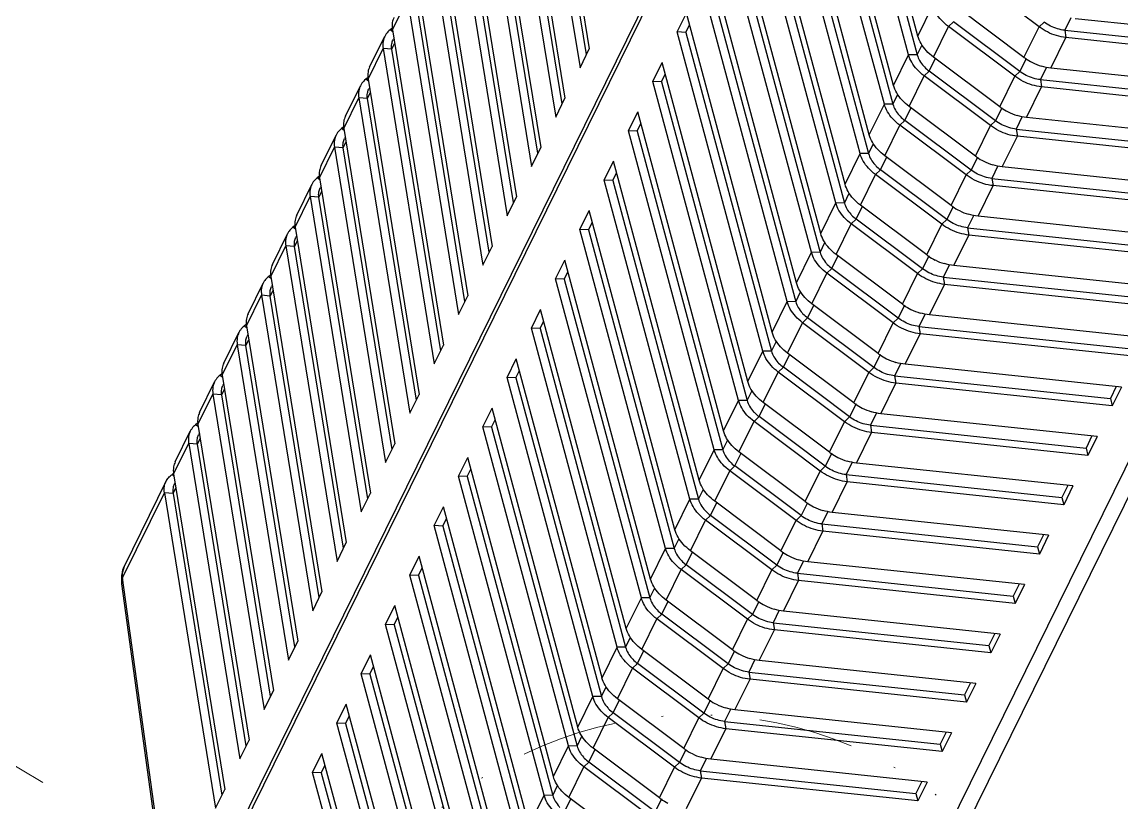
# Model space of a CAD drawing. Header units: millimetres. Extents: x 10368 to 13229, y -13270 to -11269.
# Drawn here: x 12134.3 to 12207.5, y -13086.6 to -13034.6 of the extents above; entities that cross this region are included whole.
import ezdxf

# ---------------------------------------------------------------- set-up
doc = ezdxf.new("R2010")
doc.units = ezdxf.units.MM
doc.linetypes.add('DIVIDE', pattern=[31.75, 12.7, -6.35, 0, -6.35, 0, -6.35])
doc.layers.add('hatch', color=56, linetype='Continuous', lineweight=9)

# ---------------------------------------------------------------- blocks, each defined once
blk = doc.blocks.new('u59')
at = {"color": 7, "linetype": 'Continuous'}
for p, q in [((320.099, 728.519), (377.836, 845.779)), ((410.02, 820.438), (404.323, 841.643)), ((404.895, 841.638), (410.596, 820.413)), ((404.279, 840.387), (409.98, 819.162)), ((321.196, 728.403), (375.279, 838.242)), ((408.403, 817.154), (402.706, 838.359)), ((403.278, 838.354), (408.979, 817.129)), ((402.661, 837.103), (408.363, 815.878)), ((406.786, 813.87), (401.089, 835.075)), ((401.661, 835.07), (407.362, 813.845)), ((401.044, 833.818), (406.746, 812.594)), ((336.591, 664.301), (419.707, 833.107)), ((423.321, 807.861), (419.836, 833.138)), ((336.658, 663.944), (419.76, 832.721)), ((419.76, 832.721), (423.243, 807.46)), ((405.169, 810.586), (399.472, 831.791)), ((400.044, 831.786), (405.745, 810.561)), ((399.427, 830.534), (405.129, 809.31)), ((403.552, 807.301), (397.855, 828.506)), ((398.426, 828.501), (404.128, 807.277)), ((397.81, 827.25), (403.512, 806.026)), ((389.137, 825.384), (393.547, 822.08)), ((401.935, 804.017), (396.238, 825.222)), ((396.809, 825.217), (402.511, 803.993)), ((396.193, 823.966), (395.192, 821.933)), ((396.193, 823.966), (401.895, 802.741)), ((385.727, 822.817), (384.726, 820.784)), ((387.377, 822.17), (387.802, 823.033)), ((387.802, 823.033), (392.212, 819.729)), ((388.136, 823.351), (392.546, 820.047)), ((393.829, 823.014), (393.404, 822.15)), ((417.06, 822.79), (416.444, 821.539)), ((420.462, 801.812), (417.06, 822.79)), ((369.707, 821.054), (370.323, 822.305)), ((370.452, 821.817), (370.323, 822.305)), ((370.323, 822.305), (384.726, 820.784)), ((387.519, 822.1), (386.519, 820.067)), ((387.519, 822.1), (391.93, 818.796)), ((393.547, 822.08), (392.546, 820.047)), ((370.058, 821.017), (370.452, 821.817)), ((384.806, 820.301), (370.452, 821.817)), ((394.621, 821.938), (394.296, 821.277)), ((400.318, 800.733), (394.621, 821.938)), ((394.621, 821.938), (395.192, 821.933)), ((395.192, 821.933), (400.894, 800.708)), ((419.847, 800.557), (416.444, 821.539)), ((419.884, 801.852), (416.629, 821.915)), ((369.707, 821.054), (384.11, 819.532)), ((384.806, 820.301), (384.726, 820.784)), ((394.576, 820.682), (393.575, 818.649)), ((394.576, 820.682), (400.278, 799.457)), ((384.398, 819.474), (384.806, 820.301)), ((386.185, 819.749), (386.519, 820.067)), ((386.519, 820.067), (390.929, 816.763)), ((392.212, 819.729), (392.546, 820.047)), ((410.02, 820.438), (409.772, 819.935)), ((410.596, 820.413), (409.98, 819.162)), ((410.02, 820.438), (410.596, 820.413)), ((384.11, 819.532), (383.109, 817.5)), ((385.76, 818.886), (386.185, 819.749)), ((386.185, 819.749), (390.595, 816.445)), ((392.212, 819.729), (391.787, 818.866)), ((415.443, 819.506), (414.827, 818.254)), ((418.846, 798.524), (415.443, 819.506)), ((368.09, 817.77), (368.706, 819.021)), ((368.441, 817.733), (368.835, 818.533)), ((368.835, 818.533), (368.706, 819.021)), ((368.706, 819.021), (383.109, 817.5)), ((383.188, 817.017), (368.835, 818.533)), ((385.902, 818.816), (384.902, 816.783)), ((385.902, 818.816), (390.313, 815.512)), ((391.93, 818.796), (390.929, 816.763)), ((393.004, 818.654), (392.679, 817.992)), ((398.701, 797.449), (393.004, 818.654)), ((393.004, 818.654), (393.575, 818.649)), ((393.575, 818.649), (399.277, 797.424)), ((415.012, 818.631), (418.266, 798.568)), ((368.09, 817.77), (382.493, 816.248)), ((418.23, 797.273), (414.827, 818.254)), ((382.781, 816.189), (383.188, 817.017)), ((383.188, 817.017), (383.109, 817.5)), ((392.959, 817.398), (391.958, 815.365)), ((392.959, 817.398), (398.661, 796.173)), ((408.403, 817.154), (408.155, 816.651)), ((408.979, 817.129), (408.363, 815.878)), ((408.403, 817.154), (408.979, 817.129)), ((382.493, 816.248), (381.492, 814.215)), ((384.143, 815.602), (384.568, 816.465)), ((384.568, 816.465), (384.902, 816.783)), ((384.568, 816.465), (388.978, 813.161)), ((384.902, 816.783), (389.312, 813.479)), ((390.595, 816.445), (390.17, 815.582)), ((390.595, 816.445), (390.929, 816.763)), ((413.826, 816.221), (413.21, 814.97)), ((417.229, 795.24), (413.826, 816.221)), ((366.473, 814.486), (367.089, 815.737)), ((367.218, 815.249), (367.089, 815.737)), ((367.089, 815.737), (381.492, 814.215)), ((384.285, 815.532), (383.285, 813.499)), ((384.285, 815.532), (388.696, 812.228)), ((390.313, 815.512), (389.312, 813.479)), ((366.824, 814.449), (367.218, 815.249)), ((381.571, 813.732), (367.218, 815.249)), ((391.387, 815.37), (391.062, 814.708)), ((397.084, 794.165), (391.387, 815.37)), ((391.387, 815.37), (391.958, 815.365)), ((391.958, 815.365), (397.66, 794.14)), ((416.613, 793.988), (413.21, 814.97)), ((413.395, 815.347), (416.649, 795.284)), ((366.473, 814.486), (380.876, 812.964)), ((381.571, 813.732), (381.492, 814.215)), ((391.342, 814.114), (390.341, 812.081)), ((391.342, 814.114), (397.044, 792.889)), ((381.164, 812.905), (381.571, 813.732)), ((382.951, 813.181), (383.285, 813.499)), ((383.285, 813.499), (387.695, 810.195)), ((388.978, 813.161), (389.312, 813.479)), ((406.786, 813.87), (406.538, 813.367)), ((407.362, 813.845), (406.746, 812.594)), ((406.786, 813.87), (407.362, 813.845)), ((380.876, 812.964), (379.875, 810.931)), ((382.526, 812.318), (382.951, 813.181)), ((382.951, 813.181), (387.361, 809.877)), ((388.978, 813.161), (388.553, 812.298)), ((412.209, 812.937), (411.593, 811.686)), ((415.612, 791.956), (412.209, 812.937)), ((364.856, 811.202), (365.472, 812.453)), ((365.207, 811.165), (365.601, 811.965)), ((365.601, 811.965), (365.472, 812.453)), ((365.472, 812.453), (379.875, 810.931)), ((379.954, 810.448), (365.601, 811.965)), ((382.668, 812.247), (381.667, 810.215)), ((382.668, 812.247), (387.079, 808.944)), ((388.696, 812.228), (387.695, 810.195)), ((389.77, 812.086), (389.445, 811.424)), ((395.467, 790.881), (389.77, 812.086)), ((389.77, 812.086), (390.341, 812.081)), ((390.341, 812.081), (396.043, 790.856)), ((411.778, 812.063), (415.032, 792)), ((364.856, 811.202), (379.259, 809.68)), ((414.996, 790.704), (411.593, 811.686)), ((379.547, 809.621), (379.954, 810.448)), ((379.954, 810.448), (379.875, 810.931)), ((389.725, 810.83), (388.724, 808.797)), ((389.725, 810.83), (395.427, 789.605)), ((405.169, 810.586), (404.921, 810.083)), ((405.745, 810.561), (405.129, 809.31)), ((405.169, 810.586), (405.745, 810.561)), ((379.259, 809.68), (378.258, 807.647)), ((380.908, 809.034), (381.334, 809.897)), ((381.334, 809.897), (381.667, 810.215)), ((381.334, 809.897), (385.744, 806.593)), ((381.667, 810.215), (386.078, 806.911)), ((387.361, 809.877), (386.936, 809.014)), ((387.361, 809.877), (387.695, 810.195)), ((410.592, 809.653), (409.976, 808.402)), ((413.995, 788.671), (410.592, 809.653)), ((363.239, 807.918), (363.855, 809.169)), ((363.984, 808.681), (363.855, 809.169)), ((363.855, 809.169), (378.258, 807.647)), ((381.051, 808.963), (380.05, 806.93)), ((381.051, 808.963), (385.462, 805.659)), ((387.079, 808.944), (386.078, 806.911)), ((363.59, 807.881), (363.984, 808.681)), ((378.337, 807.164), (363.984, 808.681)), ((388.153, 808.802), (387.827, 808.14)), ((393.85, 787.597), (388.153, 808.802)), ((388.153, 808.802), (388.724, 808.797)), ((388.724, 808.797), (394.426, 787.572)), ((413.379, 787.42), (409.976, 808.402)), ((410.161, 808.779), (413.415, 788.716)), ((363.239, 807.918), (377.642, 806.396)), ((378.337, 807.164), (378.258, 807.647)), ((388.108, 807.546), (387.107, 805.513)), ((388.108, 807.546), (393.81, 786.321)), ((423.243, 807.46), (420.462, 801.812)), ((423.243, 807.46), (423.321, 807.861)), ((423.323, 807.314), (423.321, 807.862)), ((377.93, 806.337), (378.337, 807.164)), ((379.717, 806.613), (380.05, 806.93)), ((380.05, 806.93), (384.461, 803.627)), ((385.744, 806.593), (386.078, 806.911)), ((403.552, 807.301), (403.304, 806.799)), ((404.128, 807.277), (403.512, 806.026)), ((403.552, 807.301), (404.128, 807.277)), ((420.362, 801.065), (423.138, 806.703)), ((423.138, 806.703), (423.323, 807.314)), ((361.622, 804.634), (362.238, 805.885)), ((362.367, 805.397), (362.238, 805.885)), ((362.238, 805.885), (376.641, 804.363)), ((377.642, 806.396), (376.641, 804.363)), ((379.291, 805.75), (379.717, 806.613)), ((379.717, 806.613), (384.127, 803.309)), ((385.744, 806.593), (385.319, 805.73)), ((408.975, 806.369), (408.359, 805.118)), ((412.378, 785.387), (408.975, 806.369)), ((361.973, 804.597), (362.367, 805.397)), ((376.72, 803.88), (362.367, 805.397)), ((379.434, 805.679), (378.433, 803.646)), ((379.434, 805.679), (383.845, 802.375)), ((385.462, 805.659), (384.461, 803.627)), ((386.536, 805.518), (386.21, 804.856)), ((392.232, 784.313), (386.536, 805.518)), ((386.536, 805.518), (387.107, 805.513)), ((387.107, 805.513), (392.809, 784.288)), ((408.544, 805.495), (411.798, 785.431)), ((361.622, 804.634), (376.025, 803.112)), ((411.762, 784.136), (408.359, 805.118)), ((376.313, 803.053), (376.72, 803.88)), ((376.72, 803.88), (376.641, 804.363)), ((386.491, 804.261), (385.49, 802.228)), ((386.491, 804.261), (392.193, 783.037)), ((401.935, 804.017), (401.687, 803.515)), ((402.511, 803.993), (401.895, 802.741)), ((401.935, 804.017), (402.511, 803.993)), ((376.025, 803.112), (375.024, 801.079)), ((377.674, 802.465), (378.099, 803.329)), ((378.099, 803.329), (378.433, 803.646)), ((378.099, 803.329), (382.51, 800.025)), ((378.433, 803.646), (382.844, 800.342)), ((384.127, 803.309), (383.702, 802.446)), ((384.127, 803.309), (384.461, 803.627)), ((407.358, 803.085), (406.742, 801.834)), ((410.761, 782.103), (407.358, 803.085)), ((360.005, 801.349), (360.621, 802.601)), ((360.75, 802.113), (360.621, 802.601)), ((360.621, 802.601), (375.024, 801.079)), ((377.817, 802.395), (376.816, 800.362)), ((377.817, 802.395), (382.228, 799.091)), ((383.845, 802.375), (382.844, 800.342)), ((384.919, 802.233), (384.593, 801.572)), ((390.615, 781.028), (384.919, 802.233)), ((384.919, 802.233), (385.49, 802.228)), ((385.49, 802.228), (391.192, 781.004)), ((360.356, 801.312), (360.75, 802.113)), ((375.103, 800.596), (360.75, 802.113)), ((410.145, 780.852), (406.742, 801.834)), ((406.927, 802.211), (410.181, 782.147)), ((419.884, 801.852), (419.698, 801.475)), ((419.884, 801.852), (420.463, 801.808)), ((360.005, 801.349), (374.408, 799.828)), ((375.103, 800.596), (375.024, 801.079)), ((384.874, 800.977), (383.873, 798.944)), ((384.874, 800.977), (390.576, 779.753)), ((419.753, 801.134), (419.801, 801.231)), ((374.696, 799.769), (375.103, 800.596)), ((376.057, 799.181), (376.482, 800.045)), ((376.482, 800.045), (376.816, 800.362)), ((376.482, 800.045), (380.893, 796.741)), ((376.816, 800.362), (381.227, 797.058)), ((382.51, 800.025), (382.844, 800.342)), ((400.318, 800.733), (400.07, 800.231)), ((400.894, 800.708), (400.278, 799.457)), ((400.318, 800.733), (400.894, 800.708)), ((419.847, 800.557), (418.846, 798.524)), ((419.825, 800.691), (419.955, 800.6)), ((419.868, 800.531), (419.955, 800.6)), ((419.955, 800.6), (419.995, 800.632)), ((419.995, 800.632), (420.035, 800.664)), ((358.388, 798.065), (359.004, 799.317)), ((359.132, 798.828), (359.004, 799.317)), ((359.004, 799.317), (373.407, 797.795)), ((374.408, 799.828), (373.407, 797.795)), ((382.51, 800.025), (382.085, 799.162)), ((405.741, 799.801), (405.125, 798.55)), ((409.144, 778.819), (405.741, 799.801)), ((419.74, 799.749), (418.739, 797.716)), ((358.739, 798.028), (359.132, 798.828)), ((373.486, 797.312), (359.132, 798.828)), ((376.2, 799.111), (375.199, 797.078)), ((376.2, 799.111), (380.611, 795.807)), ((382.228, 799.091), (381.227, 797.058)), ((383.302, 798.949), (382.976, 798.288)), ((388.998, 777.744), (383.302, 798.949)), ((383.302, 798.949), (383.873, 798.944)), ((383.873, 798.944), (389.575, 777.72)), ((405.31, 798.926), (408.564, 778.863)), ((418.266, 798.568), (418.081, 798.191)), ((418.266, 798.568), (418.846, 798.524)), ((358.388, 798.065), (372.79, 796.544)), ((408.528, 777.568), (405.125, 798.55)), ((418.136, 797.85), (418.184, 797.946)), ((373.079, 796.485), (373.486, 797.312)), ((373.486, 797.312), (373.407, 797.795)), ((383.257, 797.693), (382.256, 795.66)), ((383.257, 797.693), (388.959, 776.469)), ((398.701, 797.449), (398.453, 796.947)), ((399.277, 797.424), (398.661, 796.173)), ((398.701, 797.449), (399.277, 797.424)), ((418.23, 797.273), (417.229, 795.24)), ((418.208, 797.407), (418.386, 797.283)), ((418.231, 797.16), (418.386, 797.283)), ((372.79, 796.544), (371.79, 794.511)), ((374.44, 795.897), (374.865, 796.76)), ((374.865, 796.76), (375.199, 797.078)), ((374.865, 796.76), (379.276, 793.457)), ((375.199, 797.078), (379.61, 793.774)), ((380.893, 796.741), (380.468, 795.877)), ((380.893, 796.741), (381.227, 797.058)), ((404.124, 796.517), (403.508, 795.266)), ((407.527, 775.535), (404.124, 796.517)), ((418.123, 796.465), (417.122, 794.432)), ((356.771, 794.781), (357.387, 796.032)), ((357.515, 795.544), (357.387, 796.032)), ((357.387, 796.032), (371.79, 794.511)), ((374.583, 795.827), (373.582, 793.794)), ((374.583, 795.827), (378.994, 792.523)), ((380.611, 795.807), (379.61, 793.774)), ((381.685, 795.665), (381.359, 795.004)), ((387.381, 774.46), (381.685, 795.665)), ((381.685, 795.665), (382.256, 795.66)), ((382.256, 795.66), (387.958, 774.436)), ((403.693, 795.642), (406.947, 775.579)), ((357.122, 794.744), (357.515, 795.544)), ((371.869, 794.028), (357.515, 795.544)), ((406.911, 774.284), (403.508, 795.266)), ((416.649, 795.284), (416.464, 794.907)), ((416.649, 795.284), (417.229, 795.24)), ((356.771, 794.781), (371.173, 793.259)), ((371.869, 794.028), (371.79, 794.511)), ((381.64, 794.409), (380.639, 792.376)), ((381.64, 794.409), (387.342, 773.184)), ((416.519, 794.566), (416.567, 794.662)), ((371.462, 793.201), (371.869, 794.028)), ((372.823, 792.613), (373.248, 793.476)), ((373.248, 793.476), (373.582, 793.794)), ((373.248, 793.476), (377.659, 790.172)), ((373.582, 793.794), (377.993, 790.49)), ((379.276, 793.457), (378.851, 792.593)), ((379.276, 793.457), (379.61, 793.774)), ((397.084, 794.165), (396.836, 793.662)), ((397.66, 794.14), (397.044, 792.889)), ((397.084, 794.165), (397.66, 794.14)), ((416.613, 793.988), (415.612, 791.956)), ((416.591, 794.123), (416.769, 793.999)), ((416.614, 793.876), (416.769, 793.999)), ((355.77, 792.748), (370.173, 791.227)), ((371.173, 793.259), (370.173, 791.227)), ((402.507, 793.233), (401.891, 791.982)), ((405.91, 772.251), (402.507, 793.233)), ((416.506, 793.181), (415.505, 791.148)), ((370.252, 790.744), (355.898, 792.26)), ((372.966, 792.543), (371.965, 790.51)), ((372.966, 792.543), (377.377, 789.239)), ((378.994, 792.523), (377.993, 790.49)), ((380.068, 792.381), (379.742, 791.72)), ((385.764, 771.176), (380.068, 792.381)), ((380.068, 792.381), (380.639, 792.376)), ((380.639, 792.376), (386.341, 771.151)), ((405.294, 771), (401.891, 791.982)), ((402.076, 792.358), (405.33, 772.295)), ((415.032, 792), (414.847, 791.623)), ((415.032, 792), (415.612, 791.956)), ((355.154, 791.497), (369.556, 789.975)), ((414.902, 791.282), (414.95, 791.378)), ((369.845, 789.917), (370.252, 790.744)), ((370.252, 790.744), (370.173, 791.227)), ((380.023, 791.125), (379.022, 789.092)), ((380.023, 791.125), (385.725, 769.9)), ((395.467, 790.881), (395.219, 790.378)), ((396.043, 790.856), (395.427, 789.605)), ((395.467, 790.881), (396.043, 790.856)), ((414.996, 790.704), (413.995, 788.671)), ((414.974, 790.839), (415.152, 790.715)), ((414.997, 790.592), (415.152, 790.715)), ((369.556, 789.975), (368.556, 787.943)), ((371.206, 789.329), (371.631, 790.192)), ((371.631, 790.192), (371.965, 790.51)), ((371.631, 790.192), (376.042, 786.888)), ((371.965, 790.51), (376.376, 787.206)), ((377.659, 790.172), (377.234, 789.309)), ((377.659, 790.172), (377.993, 790.49)), ((400.89, 789.949), (400.274, 788.697)), ((404.293, 768.967), (400.89, 789.949)), ((414.889, 789.896), (413.888, 787.864)), ((354.153, 789.464), (368.556, 787.943)), ((371.349, 789.259), (370.348, 787.226)), ((371.349, 789.259), (375.76, 785.955)), ((377.377, 789.239), (376.376, 787.206)), ((378.451, 789.097), (378.125, 788.435)), ((384.147, 767.892), (378.451, 789.097)), ((378.451, 789.097), (379.022, 789.092)), ((379.022, 789.092), (384.724, 767.867)), ((400.459, 789.074), (403.713, 769.011)), ((368.635, 787.459), (354.281, 788.976)), ((403.677, 767.716), (400.274, 788.697)), ((413.415, 788.716), (413.23, 788.339)), ((413.415, 788.716), (413.995, 788.671)), ((353.537, 788.213), (367.939, 786.691)), ((368.635, 787.459), (368.556, 787.943)), ((378.406, 787.841), (377.405, 785.808)), ((378.406, 787.841), (384.108, 766.616)), ((393.85, 787.597), (393.602, 787.094)), ((393.85, 787.597), (394.426, 787.572)), ((413.285, 787.998), (413.333, 788.094)), ((368.228, 786.632), (368.635, 787.459)), ((369.589, 786.045), (370.014, 786.908)), ((370.014, 786.908), (370.348, 787.226)), ((370.014, 786.908), (374.425, 783.604)), ((370.348, 787.226), (374.759, 783.922)), ((376.042, 786.888), (375.617, 786.025)), ((376.042, 786.888), (376.376, 787.206)), ((394.426, 787.572), (393.81, 786.321)), ((413.379, 787.42), (412.378, 785.387)), ((413.357, 787.555), (413.535, 787.431)), ((413.38, 787.308), (413.535, 787.431)), ((352.536, 786.18), (366.938, 784.658)), ((367.939, 786.691), (366.938, 784.658)), ((399.273, 786.664), (398.657, 785.413)), ((402.676, 765.683), (399.273, 786.664)), ((413.272, 786.612), (412.271, 784.579)), ((367.018, 784.175), (352.664, 785.692)), ((369.732, 785.974), (368.731, 783.942)), ((369.732, 785.974), (374.142, 782.671)), ((375.76, 785.955), (374.759, 783.922)), ((376.834, 785.813), (376.508, 785.151)), ((382.53, 764.608), (376.834, 785.813)), ((376.834, 785.813), (377.405, 785.808)), ((377.405, 785.808), (383.107, 764.583)), ((402.06, 764.431), (398.657, 785.413)), ((398.842, 785.79), (402.096, 765.727)), ((411.798, 785.431), (411.613, 785.055)), ((411.798, 785.431), (412.378, 785.387)), ((351.92, 784.929), (366.322, 783.407)), ((367.018, 784.175), (366.938, 784.658)), ((411.668, 784.714), (411.716, 784.81)), ((366.611, 783.348), (367.018, 784.175)), ((368.397, 783.624), (368.731, 783.942)), ((368.731, 783.942), (373.142, 780.638)), ((376.789, 784.557), (375.788, 782.524)), ((376.789, 784.557), (382.491, 763.332)), ((392.232, 784.313), (391.985, 783.81)), ((392.809, 784.288), (392.193, 783.037)), ((392.232, 784.313), (392.809, 784.288)), ((411.762, 784.136), (410.761, 782.103)), ((411.74, 784.271), (411.918, 784.147)), ((411.763, 784.024), (411.918, 784.147)), ((366.322, 783.407), (365.321, 781.374)), ((367.972, 782.761), (368.397, 783.624)), ((368.397, 783.624), (372.808, 780.32)), ((374.425, 783.604), (374, 782.741)), ((374.425, 783.604), (374.759, 783.922)), ((397.656, 783.38), (397.04, 782.129)), ((401.059, 762.399), (397.656, 783.38)), ((411.655, 783.328), (410.654, 781.295)), ((350.919, 782.896), (365.321, 781.374)), ((368.115, 782.69), (367.114, 780.658)), ((368.115, 782.69), (372.525, 779.386)), ((374.142, 782.671), (373.142, 780.638)), ((375.217, 782.529), (374.891, 781.867)), ((380.913, 761.324), (375.217, 782.529)), ((375.217, 782.529), (375.788, 782.524)), ((375.788, 782.524), (381.49, 761.299)), ((397.225, 782.506), (400.479, 762.443)), ((365.401, 780.891), (351.047, 782.408)), ((400.443, 761.147), (397.04, 782.129)), ((410.181, 782.147), (409.996, 781.771)), ((410.181, 782.147), (410.761, 782.103)), ((350.303, 781.645), (364.705, 780.123)), ((365.401, 780.891), (365.321, 781.374)), ((375.172, 781.273), (374.171, 779.24)), ((375.172, 781.273), (380.874, 760.048)), ((390.615, 781.028), (390.368, 780.526)), ((391.192, 781.004), (390.576, 779.753)), ((390.615, 781.028), (391.192, 781.004)), ((410.051, 781.43), (410.099, 781.526)), ((364.994, 780.064), (365.401, 780.891)), ((366.355, 779.477), (366.78, 780.34)), ((366.78, 780.34), (367.114, 780.658)), ((366.78, 780.34), (371.191, 777.036)), ((367.114, 780.658), (371.525, 777.354)), ((372.808, 780.32), (372.383, 779.457)), ((372.808, 780.32), (373.142, 780.638)), ((410.145, 780.852), (409.144, 778.819)), ((410.123, 780.986), (410.301, 780.863)), ((410.145, 780.74), (410.301, 780.863)), ((349.302, 779.612), (363.704, 778.09)), ((364.705, 780.123), (363.704, 778.09)), ((396.039, 780.096), (395.423, 778.845)), ((399.442, 759.114), (396.039, 780.096)), ((410.038, 780.044), (409.037, 778.011)), ((363.784, 777.607), (349.43, 779.124)), ((366.498, 779.406), (365.497, 777.373)), ((366.498, 779.406), (370.908, 776.102)), ((372.525, 779.386), (371.525, 777.354)), ((373.6, 779.245), (373.274, 778.583)), ((379.296, 758.04), (373.6, 779.245)), ((373.6, 779.245), (374.171, 779.24)), ((374.171, 779.24), (379.873, 758.015)), ((398.826, 757.863), (395.423, 778.845)), ((395.608, 779.222), (398.862, 759.158)), ((408.564, 778.863), (408.379, 778.486)), ((408.564, 778.863), (409.144, 778.819)), ((348.686, 778.361), (363.088, 776.839)), ((363.784, 777.607), (363.704, 778.09)), ((408.434, 778.146), (408.482, 778.242)), ((363.377, 776.78), (363.784, 777.607)), ((365.163, 777.056), (365.497, 777.373)), ((365.497, 777.373), (369.908, 774.069)), ((371.191, 777.036), (371.525, 777.354)), ((373.555, 777.988), (372.554, 775.956)), ((373.555, 777.988), (379.257, 756.764)), ((388.998, 777.744), (388.751, 777.242)), ((389.575, 777.72), (388.959, 776.469)), ((388.998, 777.744), (389.575, 777.72)), ((408.528, 777.568), (407.527, 775.535)), ((408.506, 777.702), (408.684, 777.579)), ((408.528, 777.456), (408.684, 777.579)), ((363.088, 776.839), (362.087, 774.806)), ((364.738, 776.193), (365.163, 777.056)), ((365.163, 777.056), (369.574, 773.752)), ((371.191, 777.036), (370.766, 776.173)), ((394.422, 776.812), (393.806, 775.561)), ((397.825, 755.83), (394.422, 776.812)), ((408.421, 776.76), (407.42, 774.727)), ((347.685, 776.328), (362.087, 774.806)), ((364.881, 776.122), (363.88, 774.089)), ((364.881, 776.122), (369.291, 772.818)), ((370.908, 776.102), (369.908, 774.069)), ((371.983, 775.961), (371.657, 775.299)), ((377.679, 754.756), (371.983, 775.961)), ((371.983, 775.961), (372.554, 775.956)), ((372.554, 775.956), (378.256, 754.731)), ((393.991, 775.938), (397.245, 755.874)), ((362.167, 774.323), (347.813, 775.84)), ((397.209, 754.579), (393.806, 775.561)), ((406.947, 775.579), (406.762, 775.202)), ((406.947, 775.579), (407.527, 775.535)), ((347.069, 775.077), (361.471, 773.555)), ((362.167, 774.323), (362.087, 774.806)), ((371.938, 774.704), (370.937, 772.671)), ((371.938, 774.704), (377.64, 753.48)), ((387.381, 774.46), (387.134, 773.958)), ((387.958, 774.436), (387.342, 773.184)), ((387.381, 774.46), (387.958, 774.436)), ((406.817, 774.861), (406.865, 774.958)), ((406.889, 774.418), (407.067, 774.294)), ((361.76, 773.496), (362.167, 774.323)), ((363.121, 772.908), (363.546, 773.772)), ((363.546, 773.772), (363.88, 774.089)), ((363.546, 773.772), (367.957, 770.468)), ((363.88, 774.089), (368.29, 770.785)), ((369.574, 773.752), (369.149, 772.889)), ((369.574, 773.752), (369.908, 774.069)), ((406.911, 774.284), (405.91, 772.251)), ((406.911, 774.171), (407.067, 774.294)), ((346.068, 773.044), (360.47, 771.522)), ((361.471, 773.555), (360.47, 771.522)), ((392.805, 773.528), (392.189, 772.277)), ((396.208, 752.546), (392.805, 773.528)), ((406.804, 773.476), (405.803, 771.443)), ((360.55, 771.039), (346.196, 772.555)), ((363.264, 772.838), (362.263, 770.805)), ((363.264, 772.838), (367.674, 769.534)), ((369.291, 772.818), (368.29, 770.785)), ((370.366, 772.676), (370.04, 772.015)), ((376.062, 751.471), (370.366, 772.676)), ((370.366, 772.676), (370.937, 772.671)), ((370.937, 772.671), (376.639, 751.447)), ((395.592, 751.295), (392.189, 772.277)), ((392.374, 772.654), (395.628, 752.59)), ((405.33, 772.295), (405.145, 771.918)), ((405.33, 772.295), (405.91, 772.251)), ((345.452, 771.792), (359.854, 770.271)), ((360.55, 771.039), (360.47, 771.522)), ((405.2, 771.577), (405.247, 771.674)), ((360.143, 770.212), (360.55, 771.039)), ((361.929, 770.488), (362.263, 770.805)), ((362.263, 770.805), (366.673, 767.501)), ((367.957, 770.468), (368.29, 770.785)), ((370.321, 771.42), (369.32, 769.387)), ((370.321, 771.42), (376.023, 750.196)), ((385.764, 771.176), (385.517, 770.674)), ((386.341, 771.151), (385.725, 769.9)), ((385.764, 771.176), (386.341, 771.151)), ((405.294, 771), (404.293, 768.967)), ((405.272, 771.134), (405.449, 771.01)), ((405.294, 770.887), (405.449, 771.01))]:
    blk.add_line(p, q, dxfattribs=at)
for centre, radius, start, end in [((385.265, 819.08), 3.769, 55.14659, 63.25368), ((385.335, 819.184), 3.643, 53.16396, 55.11495), ((383.649, 815.807), 3.758, 63.18867, 73.22859), ((383.648, 815.796), 3.769, 55.14659, 63.25368), ((383.718, 815.9), 3.643, 53.16396, 55.11495), ((382.032, 812.523), 3.758, 63.18867, 73.22859), ((382.031, 812.512), 3.769, 55.14659, 63.25368), ((382.101, 812.616), 3.643, 53.16396, 55.11495), ((380.415, 809.239), 3.758, 63.18867, 73.22859), ((380.414, 809.227), 3.769, 55.14659, 63.25368), ((380.484, 809.332), 3.643, 53.16396, 55.11495), ((378.798, 805.954), 3.758, 63.18867, 73.22859), ((378.797, 805.943), 3.769, 55.14659, 63.25368), ((378.867, 806.047), 3.643, 53.16396, 55.11495), ((377.181, 802.67), 3.758, 63.18867, 73.22859), ((377.18, 802.659), 3.769, 55.14659, 63.25368), ((377.25, 802.763), 3.643, 53.16396, 55.11495), ((375.564, 799.386), 3.758, 63.18867, 73.22859), ((375.563, 799.375), 3.769, 55.14659, 63.25368), ((375.633, 799.479), 3.643, 53.16396, 55.11495), ((373.947, 796.102), 3.758, 63.18867, 73.22859), ((373.946, 796.091), 3.769, 55.14659, 63.25368), ((374.016, 796.195), 3.643, 53.16396, 55.11495), ((417.67, 798.241), 1.191, 324.32645, 333.86627), ((372.33, 792.818), 3.758, 63.18867, 73.22859), ((372.329, 792.807), 3.769, 55.14659, 63.25368), ((372.399, 792.911), 3.643, 53.16396, 55.11495), ((416.053, 794.956), 1.191, 324.32645, 333.86627), ((370.713, 789.534), 3.758, 63.18867, 73.22859), ((370.712, 789.523), 3.769, 55.14659, 63.25368), ((370.782, 789.627), 3.643, 53.16396, 55.11495), ((414.436, 791.672), 1.191, 324.32645, 333.86627), ((369.096, 786.25), 3.758, 63.18867, 73.22859), ((369.095, 786.239), 3.769, 55.14659, 63.25368), ((369.165, 786.343), 3.643, 53.16396, 55.11495), ((412.819, 788.388), 1.191, 324.32645, 333.86627), ((367.479, 782.966), 3.758, 63.18867, 73.22859), ((367.478, 782.955), 3.769, 55.14659, 63.25368), ((367.548, 783.059), 3.643, 53.16396, 55.11495), ((411.202, 785.104), 1.191, 324.32645, 333.86627), ((365.862, 779.682), 3.758, 63.18867, 73.22859), ((365.861, 779.67), 3.769, 55.14659, 63.25368), ((365.931, 779.774), 3.643, 53.16396, 55.11495), ((409.585, 781.82), 1.191, 324.32645, 333.86627), ((364.245, 776.397), 3.758, 63.18867, 73.22859), ((364.244, 776.386), 3.769, 55.14659, 63.25368), ((364.314, 776.49), 3.643, 53.16396, 55.11495), ((407.968, 778.536), 1.191, 324.32645, 333.86627), ((362.628, 773.113), 3.758, 63.18867, 73.22859), ((362.627, 773.102), 3.769, 55.14659, 63.25368), ((362.697, 773.206), 3.643, 53.16396, 55.11495), ((406.351, 775.252), 1.191, 324.32645, 333.86627), ((361.011, 769.829), 3.758, 63.18867, 73.22859), ((361.01, 769.818), 3.769, 55.14659, 63.25368), ((361.08, 769.922), 3.643, 53.16396, 55.11495), ((404.734, 771.968), 1.191, 324.32645, 333.86627)]:
    blk.add_arc(centre, radius, start, end, dxfattribs=at)
for points, start_tangent, end_tangent in [([(394.46, 822.321), (394.19, 822.687), (394.142, 822.738)], (-0.498571, 0.866849), (-0.694739, 0.719262)), ([(394.163, 823.331), (394.633, 822.907), (394.983, 822.43), (395.193, 821.933)], (0.800328, -0.599562), (0.259432, -0.965761)), ([(393.547, 822.08), (394.016, 821.655)], (0.800328, -0.599562), (0.673612, -0.739085)), ([(394.621, 821.938), (394.46, 822.321)], (-0.259432, 0.965761), (-0.498571, 0.866849)), ([(394.016, 821.655), (394.367, 821.179)], (0.673612, -0.739085), (0.498589, -0.866839)), ([(384.726, 820.784), (385.35, 820.657), (385.96, 820.412), (386.519, 820.067)], (0.994465, -0.105072), (0.800328, -0.599562)), ([(394.367, 821.179), (394.577, 820.682)], (0.498589, -0.866839), (0.259432, -0.965761)), ([(384.806, 820.301), (385.285, 820.203), (385.755, 820.015), (386.185, 819.749)], (0.994465, -0.105072), (0.800328, -0.599562)), ([(392.546, 820.047), (393.015, 819.623), (393.366, 819.146), (393.576, 818.649)], (0.800328, -0.599562), (0.259432, -0.965761)), ([(384.11, 819.532), (384.734, 819.405)], (0.994465, -0.105072), (0.957663, -0.28789)), ([(392.525, 819.454), (392.212, 819.729)], (-0.694739, 0.719262), (-0.800328, 0.599562)), ([(392.843, 819.037), (392.573, 819.403), (392.525, 819.454)], (-0.498571, 0.866849), (-0.694739, 0.719262)), ([(391.93, 818.796), (392.399, 818.371)], (0.800328, -0.599562), (0.673612, -0.739085)), ([(392.399, 818.371), (392.75, 817.895)], (0.673612, -0.739085), (0.498589, -0.866839)), ([(393.004, 818.654), (392.843, 819.037)], (-0.259432, 0.965761), (-0.498571, 0.866849)), ([(392.75, 817.895), (392.96, 817.398)], (0.498589, -0.866839), (0.259432, -0.965761)), ([(383.109, 817.5), (383.733, 817.372), (384.343, 817.128), (384.902, 816.783)], (0.994465, -0.105072), (0.800328, -0.599562)), ([(383.188, 817.017), (383.668, 816.919), (384.138, 816.731), (384.568, 816.465)], (0.994465, -0.105072), (0.800328, -0.599562)), ([(382.493, 816.248), (383.117, 816.121)], (0.994465, -0.105072), (0.957663, -0.28789)), ([(390.908, 816.17), (390.595, 816.445)], (-0.694739, 0.719262), (-0.800328, 0.599562)), ([(391.226, 815.752), (390.956, 816.119), (390.908, 816.17)], (-0.498571, 0.866849), (-0.694739, 0.719262)), ([(390.929, 816.763), (391.398, 816.338), (391.749, 815.862), (391.959, 815.365)], (0.800328, -0.599562), (0.259432, -0.965761)), ([(390.313, 815.512), (390.782, 815.087)], (0.800328, -0.599562), (0.673612, -0.739085)), ([(391.387, 815.37), (391.226, 815.752)], (-0.259432, 0.965761), (-0.498571, 0.866849)), ([(390.782, 815.087), (391.133, 814.611)], (0.673612, -0.739085), (0.498589, -0.866839)), ([(381.492, 814.215), (382.116, 814.088), (382.726, 813.844), (383.285, 813.499)], (0.994465, -0.105072), (0.800328, -0.599562)), ([(391.133, 814.611), (391.343, 814.114)], (0.498589, -0.866839), (0.259432, -0.965761)), ([(381.571, 813.732), (382.051, 813.635), (382.521, 813.447), (382.951, 813.181)], (0.994465, -0.105072), (0.800328, -0.599562)), ([(389.312, 813.479), (389.781, 813.054), (390.132, 812.578), (390.342, 812.081)], (0.800328, -0.599562), (0.259432, -0.965761)), ([(380.876, 812.964), (381.5, 812.837)], (0.994465, -0.105072), (0.957663, -0.28789)), ([(389.291, 812.886), (388.978, 813.161)], (-0.694739, 0.719262), (-0.800328, 0.599562)), ([(389.609, 812.468), (389.339, 812.835), (389.291, 812.886)], (-0.498571, 0.866849), (-0.694739, 0.719262)), ([(388.696, 812.228), (389.165, 811.803)], (0.800328, -0.599562), (0.673612, -0.739085)), ([(389.165, 811.803), (389.516, 811.327)], (0.673612, -0.739085), (0.498589, -0.866839)), ([(389.77, 812.086), (389.609, 812.468)], (-0.259432, 0.965761), (-0.498571, 0.866849)), ([(389.516, 811.327), (389.726, 810.83)], (0.498589, -0.866839), (0.259432, -0.965761)), ([(379.875, 810.931), (380.499, 810.804), (381.109, 810.56), (381.667, 810.215)], (0.994465, -0.105072), (0.800328, -0.599562)), ([(379.954, 810.448), (380.434, 810.351), (380.904, 810.163), (381.334, 809.897)], (0.994465, -0.105072), (0.800328, -0.599562)), ([(379.259, 809.68), (379.882, 809.553)], (0.994465, -0.105072), (0.957663, -0.28789)), ([(387.674, 809.602), (387.361, 809.877)], (-0.694739, 0.719262), (-0.800328, 0.599562)), ([(387.992, 809.184), (387.722, 809.551), (387.674, 809.602)], (-0.498571, 0.866849), (-0.694739, 0.719262)), ([(387.695, 810.195), (388.164, 809.77), (388.515, 809.294), (388.725, 808.797)], (0.800328, -0.599562), (0.259432, -0.965761)), ([(387.079, 808.944), (387.548, 808.519)], (0.800328, -0.599562), (0.673612, -0.739085)), ([(388.153, 808.802), (387.992, 809.184)], (-0.259432, 0.965761), (-0.498571, 0.866849)), ([(387.548, 808.519), (387.899, 808.043)], (0.673612, -0.739085), (0.498589, -0.866839)), ([(378.258, 807.647), (378.882, 807.52), (379.492, 807.276), (380.05, 806.93)], (0.994465, -0.105072), (0.800328, -0.599562)), ([(387.899, 808.043), (388.109, 807.545)], (0.498589, -0.866839), (0.259432, -0.965761)), ([(423.243, 807.46), (423.26, 807.246), (423.247, 807.055)], (0.151095, -0.988519), (-0.143671, -0.989626)), ([(378.337, 807.164), (378.817, 807.066), (379.287, 806.879), (379.717, 806.613)], (0.994465, -0.105072), (0.800328, -0.599562)), ([(386.078, 806.911), (386.547, 806.486), (386.898, 806.01), (387.108, 805.513)], (0.800328, -0.599562), (0.259432, -0.965761)), ([(423.247, 807.055), (423.243, 807.032), (423.19, 806.824), (423.138, 806.703)], (-0.143671, -0.989626), (-0.441458, -0.897282)), ([(377.642, 806.396), (378.265, 806.269)], (0.994465, -0.105072), (0.957663, -0.28789)), ([(386.057, 806.318), (385.744, 806.593)], (-0.694739, 0.719262), (-0.800328, 0.599562)), ([(386.375, 805.9), (386.105, 806.266), (386.057, 806.318)], (-0.498571, 0.866849), (-0.694739, 0.719262)), ([(386.536, 805.518), (386.375, 805.9)], (-0.259432, 0.965761), (-0.498571, 0.866849)), ([(385.462, 805.659), (385.931, 805.235)], (0.800328, -0.599562), (0.673612, -0.739085)), ([(385.931, 805.235), (386.282, 804.759)], (0.673612, -0.739085), (0.498589, -0.866839)), ([(386.282, 804.759), (386.492, 804.261)], (0.498589, -0.866839), (0.259432, -0.965761)), ([(376.641, 804.363), (377.265, 804.236), (377.875, 803.992), (378.433, 803.646)], (0.994465, -0.105072), (0.800328, -0.599562)), ([(376.72, 803.88), (377.2, 803.782), (377.67, 803.594), (378.099, 803.329)], (0.994465, -0.105072), (0.800328, -0.599562)), ([(376.025, 803.112), (376.648, 802.985)], (0.994465, -0.105072), (0.957663, -0.28789)), ([(384.44, 803.033), (384.127, 803.309)], (-0.694739, 0.719262), (-0.800328, 0.599562)), ([(384.758, 802.616), (384.488, 802.982), (384.44, 803.033)], (-0.498571, 0.866849), (-0.694739, 0.719262)), ([(384.461, 803.627), (384.93, 803.202), (385.281, 802.726), (385.491, 802.228)], (0.800328, -0.599562), (0.259432, -0.965761)), ([(383.845, 802.375), (384.314, 801.951)], (0.800328, -0.599562), (0.673612, -0.739085)), ([(384.919, 802.233), (384.758, 802.616)], (-0.259432, 0.965761), (-0.498571, 0.866849)), ([(384.314, 801.951), (384.665, 801.474)], (0.673612, -0.739085), (0.498589, -0.866839)), ([(419.801, 801.231), (419.884, 801.486), (419.884, 801.852)], (0.440662, 0.897673), (-0.160105, 0.9871)), ([(420.462, 801.812), (420.462, 801.371), (420.362, 801.065)], (0.160105, -0.9871), (-0.440751, -0.89763)), ([(375.024, 801.079), (375.648, 800.952), (376.258, 800.708), (376.816, 800.362)], (0.994465, -0.105072), (0.800328, -0.599562)), ([(384.665, 801.474), (384.875, 800.977)], (0.498589, -0.866839), (0.259432, -0.965761)), ([(420.227, 800.854), (420.035, 800.664)], (-0.62837, -0.777915), (-0.782138, -0.623105)), ([(420.362, 801.065), (420.316, 800.981), (420.227, 800.854)], (-0.440751, -0.89763), (-0.62837, -0.777915)), ([(375.103, 800.596), (375.583, 800.498), (376.053, 800.31), (376.482, 800.045)], (0.994465, -0.105072), (0.800328, -0.599562)), ([(382.844, 800.342), (383.313, 799.918), (383.664, 799.442), (383.874, 798.944)], (0.800328, -0.599562), (0.259432, -0.965761)), ([(419.74, 799.749), (419.848, 800.081), (419.848, 800.557)], (0.440658, 0.897675), (-0.160105, 0.9871)), ([(374.408, 799.828), (375.031, 799.701)], (0.994465, -0.105072), (0.957663, -0.28789)), ([(382.823, 799.749), (382.51, 800.025)], (-0.694739, 0.719262), (-0.800328, 0.599562)), ([(383.141, 799.332), (382.871, 799.698), (382.823, 799.749)], (-0.498571, 0.866849), (-0.694739, 0.719262)), ([(383.302, 798.949), (383.141, 799.332)], (-0.259432, 0.965761), (-0.498571, 0.866849)), ([(382.228, 799.091), (382.697, 798.667)], (0.800328, -0.599562), (0.673612, -0.739085)), ([(382.697, 798.667), (383.048, 798.19)], (0.673612, -0.739085), (0.498589, -0.866839)), ([(418.266, 798.568), (418.267, 798.202), (418.184, 797.946)], (0.160105, -0.9871), (-0.440662, -0.897673)), ([(383.048, 798.19), (383.258, 797.693)], (0.498589, -0.866839), (0.259432, -0.965761)), ([(418.739, 797.716), (418.847, 798.049), (418.847, 798.524)], (0.440666, 0.897671), (-0.160105, 0.9871)), ([(373.407, 797.795), (374.03, 797.668), (374.641, 797.424), (375.199, 797.078)], (0.994465, -0.105072), (0.800328, -0.599562)), ([(373.486, 797.312), (373.966, 797.214), (374.436, 797.026), (374.865, 796.76)], (0.994465, -0.105072), (0.800328, -0.599562)), ([(418.123, 796.465), (418.231, 796.797), (418.231, 797.273)], (0.440658, 0.897675), (-0.160105, 0.9871)), ([(418.386, 797.283), (418.637, 797.546)], (0.783462, 0.62144), (0.582554, 0.812792)), ([(372.79, 796.544), (373.414, 796.416)], (0.994465, -0.105072), (0.957663, -0.28789)), ([(381.206, 796.465), (380.893, 796.741)], (-0.694739, 0.719262), (-0.800328, 0.599562)), ([(381.524, 796.048), (381.254, 796.414), (381.206, 796.465)], (-0.498571, 0.866849), (-0.694739, 0.719262)), ([(381.227, 797.058), (381.696, 796.634), (382.047, 796.157), (382.257, 795.66)], (0.800328, -0.599562), (0.259432, -0.965761)), ([(380.611, 795.807), (381.08, 795.383)], (0.800328, -0.599562), (0.673612, -0.739085)), ([(381.685, 795.665), (381.524, 796.048)], (-0.259432, 0.965761), (-0.498571, 0.866849)), ([(381.08, 795.383), (381.431, 794.906)], (0.673612, -0.739085), (0.498589, -0.866839)), ([(381.431, 794.906), (381.641, 794.409)], (0.498589, -0.866839), (0.259432, -0.965761)), ([(416.649, 795.284), (416.65, 794.918), (416.567, 794.662)], (0.160105, -0.9871), (-0.440662, -0.897673)), ([(417.122, 794.432), (417.23, 794.764), (417.23, 795.24)], (0.440666, 0.897671), (-0.160105, 0.9871)), ([(371.79, 794.511), (372.413, 794.384), (373.024, 794.139), (373.582, 793.794)], (0.994465, -0.105072), (0.800328, -0.599562)), ([(416.769, 793.999), (417.02, 794.262)], (0.783462, 0.62144), (0.582554, 0.812792)), ([(371.869, 794.028), (372.349, 793.93), (372.819, 793.742), (373.248, 793.476)], (0.994465, -0.105072), (0.800328, -0.599562)), ([(379.589, 793.181), (379.276, 793.457)], (-0.694739, 0.719262), (-0.800328, 0.599562)), ([(379.61, 793.774), (380.079, 793.35), (380.43, 792.873), (380.64, 792.376)], (0.800328, -0.599562), (0.259432, -0.965761)), ([(416.506, 793.181), (416.614, 793.513), (416.614, 793.988)], (0.440658, 0.897675), (-0.160105, 0.9871)), ([(371.173, 793.259), (371.797, 793.132)], (0.994465, -0.105072), (0.957663, -0.28789)), ([(379.907, 792.764), (379.637, 793.13), (379.589, 793.181)], (-0.498571, 0.866849), (-0.694739, 0.719262)), ([(380.068, 792.381), (379.907, 792.764)], (-0.259432, 0.965761), (-0.498571, 0.866849)), ([(378.994, 792.523), (379.463, 792.098)], (0.800328, -0.599562), (0.673612, -0.739085)), ([(379.463, 792.098), (379.814, 791.622)], (0.673612, -0.739085), (0.498589, -0.866839)), ([(415.032, 792), (415.033, 791.634), (414.95, 791.378)], (0.160105, -0.9871), (-0.440662, -0.897673)), ([(379.814, 791.622), (380.024, 791.125)], (0.498589, -0.866839), (0.259432, -0.965761)), ([(415.505, 791.148), (415.613, 791.48), (415.613, 791.955)], (0.440666, 0.897671), (-0.160105, 0.9871)), ([(370.173, 791.227), (370.796, 791.1), (371.407, 790.855), (371.965, 790.51)], (0.994465, -0.105072), (0.800328, -0.599562)), ([(370.252, 790.744), (370.732, 790.646), (371.202, 790.458), (371.631, 790.192)], (0.994465, -0.105072), (0.800328, -0.599562)), ([(414.889, 789.896), (414.997, 790.229), (414.996, 790.704)], (0.440658, 0.897675), (-0.160105, 0.9871)), ([(415.152, 790.715), (415.403, 790.978)], (0.783462, 0.62144), (0.582554, 0.812792)), ([(369.556, 789.975), (370.18, 789.848)], (0.994465, -0.105072), (0.957663, -0.28789)), ([(377.972, 789.897), (377.659, 790.172)], (-0.694739, 0.719262), (-0.800328, 0.599562)), ([(378.29, 789.48), (378.02, 789.846), (377.972, 789.897)], (-0.498571, 0.866849), (-0.694739, 0.719262)), ([(377.993, 790.49), (378.462, 790.066), (378.813, 789.589), (379.023, 789.092)], (0.800328, -0.599562), (0.259432, -0.965761)), ([(377.377, 789.239), (377.846, 788.814)], (0.800328, -0.599562), (0.673612, -0.739085)), ([(378.451, 789.097), (378.29, 789.48)], (-0.259432, 0.965761), (-0.498571, 0.866849)), ([(377.846, 788.814), (378.197, 788.338)], (0.673612, -0.739085), (0.498589, -0.866839)), ([(378.197, 788.338), (378.407, 787.841)], (0.498589, -0.866839), (0.259432, -0.965761)), ([(413.415, 788.716), (413.416, 788.35), (413.333, 788.094)], (0.160105, -0.9871), (-0.440662, -0.897673)), ([(413.888, 787.864), (413.996, 788.196), (413.996, 788.671)], (0.440666, 0.897671), (-0.160105, 0.9871)), ([(368.556, 787.943), (369.179, 787.815), (369.79, 787.571), (370.348, 787.226)], (0.994465, -0.105072), (0.800328, -0.599562)), ([(413.535, 787.431), (413.786, 787.694)], (0.783462, 0.62144), (0.582554, 0.812792)), ([(368.635, 787.459), (369.115, 787.362), (369.585, 787.174), (370.014, 786.908)], (0.994465, -0.105072), (0.800328, -0.599562)), ([(376.355, 786.613), (376.042, 786.888)], (-0.694739, 0.719262), (-0.800328, 0.599562)), ([(376.376, 787.206), (376.845, 786.781), (377.196, 786.305), (377.406, 785.808)], (0.800328, -0.599562), (0.259432, -0.965761)), ([(413.272, 786.612), (413.38, 786.945), (413.379, 787.42)], (0.440658, 0.897675), (-0.160105, 0.9871)), ([(367.939, 786.691), (368.563, 786.564)], (0.994465, -0.105072), (0.957663, -0.28789)), ([(376.673, 786.195), (376.403, 786.562), (376.355, 786.613)], (-0.498571, 0.866849), (-0.694739, 0.719262)), ([(376.834, 785.813), (376.673, 786.195)], (-0.259432, 0.965761), (-0.498571, 0.866849)), ([(375.76, 785.955), (376.229, 785.53)], (0.800328, -0.599562), (0.673612, -0.739085)), ([(376.229, 785.53), (376.58, 785.054)], (0.673612, -0.739085), (0.498589, -0.866839)), ([(411.798, 785.431), (411.799, 785.066), (411.716, 784.81)], (0.160105, -0.9871), (-0.440662, -0.897673)), ([(412.271, 784.579), (412.379, 784.912), (412.379, 785.387)], (0.440666, 0.897671), (-0.160105, 0.9871)), ([(366.938, 784.658), (367.562, 784.531), (368.173, 784.287), (368.731, 783.942)], (0.994465, -0.105072), (0.800328, -0.599562)), ([(376.58, 785.054), (376.79, 784.557)], (0.498589, -0.866839), (0.259432, -0.965761)), ([(367.018, 784.175), (367.498, 784.078), (367.968, 783.89), (368.397, 783.624)], (0.994465, -0.105072), (0.800328, -0.599562)), ([(411.655, 783.328), (411.763, 783.661), (411.762, 784.136)], (0.440658, 0.897675), (-0.160105, 0.9871)), ([(411.918, 784.147), (412.169, 784.41)], (0.783462, 0.62144), (0.582554, 0.812792)), ([(366.322, 783.407), (366.946, 783.28)], (0.994465, -0.105072), (0.957663, -0.28789)), ([(374.738, 783.329), (374.425, 783.604)], (-0.694739, 0.719262), (-0.800328, 0.599562)), ([(375.056, 782.911), (374.786, 783.278), (374.738, 783.329)], (-0.498571, 0.866849), (-0.694739, 0.719262)), ([(374.759, 783.922), (375.228, 783.497), (375.579, 783.021), (375.789, 782.524)], (0.800328, -0.599562), (0.259432, -0.965761)), ([(374.142, 782.671), (374.612, 782.246)], (0.800328, -0.599562), (0.673612, -0.739085)), ([(375.217, 782.529), (375.056, 782.911)], (-0.259432, 0.965761), (-0.498571, 0.866849)), ([(374.612, 782.246), (374.963, 781.77)], (0.673612, -0.739085), (0.498589, -0.866839)), ([(374.963, 781.77), (375.173, 781.273)], (0.498589, -0.866839), (0.259432, -0.965761)), ([(410.181, 782.147), (410.182, 781.782), (410.098, 781.526)], (0.160105, -0.9871), (-0.440662, -0.897673)), ([(410.654, 781.295), (410.762, 781.628), (410.761, 782.103)], (0.440666, 0.897671), (-0.160105, 0.9871)), ([(365.321, 781.374), (365.945, 781.247), (366.556, 781.003), (367.114, 780.658)], (0.994465, -0.105072), (0.800328, -0.599562)), ([(410.301, 780.863), (410.552, 781.125)], (0.783462, 0.62144), (0.582554, 0.812792)), ([(365.401, 780.891), (365.881, 780.793), (366.351, 780.606), (366.78, 780.34)], (0.994465, -0.105072), (0.800328, -0.599562)), ([(373.121, 780.045), (372.808, 780.32)], (-0.694739, 0.719262), (-0.800328, 0.599562)), ([(373.142, 780.638), (373.611, 780.213), (373.962, 779.737), (374.172, 779.24)], (0.800328, -0.599562), (0.259432, -0.965761)), ([(410.038, 780.044), (410.146, 780.377), (410.145, 780.852)], (0.440658, 0.897675), (-0.160105, 0.9871)), ([(364.705, 780.123), (365.329, 779.996)], (0.994465, -0.105072), (0.957663, -0.28789)), ([(373.439, 779.627), (373.169, 779.994), (373.121, 780.045)], (-0.498571, 0.866849), (-0.694739, 0.719262)), ([(373.6, 779.245), (373.439, 779.627)], (-0.259432, 0.965761), (-0.498571, 0.866849)), ([(372.525, 779.386), (372.995, 778.962)], (0.800328, -0.599562), (0.673612, -0.739085)), ([(372.995, 778.962), (373.346, 778.486)], (0.673612, -0.739085), (0.498589, -0.866839)), ([(408.564, 778.863), (408.565, 778.498), (408.481, 778.242)], (0.160105, -0.9871), (-0.440662, -0.897673)), ([(409.037, 778.011), (409.145, 778.344), (409.144, 778.819)], (0.440666, 0.897671), (-0.160105, 0.9871)), ([(363.704, 778.09), (364.328, 777.963), (364.939, 777.719), (365.497, 777.373)], (0.994465, -0.105072), (0.800328, -0.599562)), ([(373.346, 778.486), (373.556, 777.988)], (0.498589, -0.866839), (0.259432, -0.965761)), ([(363.784, 777.607), (364.264, 777.509), (364.734, 777.322), (365.163, 777.056)], (0.994465, -0.105072), (0.800328, -0.599562)), ([(371.525, 777.354), (371.994, 776.929), (372.345, 776.453), (372.555, 775.956)], (0.800328, -0.599562), (0.259432, -0.965761)), ([(408.421, 776.76), (408.529, 777.093), (408.528, 777.568)], (0.440658, 0.897675), (-0.160105, 0.9871)), ([(408.684, 777.579), (408.935, 777.841)], (0.783462, 0.62144), (0.582554, 0.812792)), ([(363.088, 776.839), (363.712, 776.712)], (0.994465, -0.105072), (0.957663, -0.28789)), ([(371.504, 776.761), (371.191, 777.036)], (-0.694739, 0.719262), (-0.800328, 0.599562)), ([(371.822, 776.343), (371.552, 776.709), (371.504, 776.761)], (-0.498571, 0.866849), (-0.694739, 0.719262)), ([(370.908, 776.102), (371.378, 775.678)], (0.800328, -0.599562), (0.673612, -0.739085)), ([(371.983, 775.961), (371.822, 776.343)], (-0.259432, 0.965761), (-0.498571, 0.866849)), ([(371.378, 775.678), (371.729, 775.202)], (0.673612, -0.739085), (0.498589, -0.866839)), ([(371.729, 775.202), (371.939, 774.704)], (0.498589, -0.866839), (0.259432, -0.965761)), ([(406.947, 775.579), (406.948, 775.214), (406.864, 774.958)], (0.160105, -0.9871), (-0.440662, -0.897673)), ([(407.42, 774.727), (407.528, 775.06), (407.527, 775.535)], (0.440666, 0.897671), (-0.160105, 0.9871)), ([(362.087, 774.806), (362.711, 774.679), (363.322, 774.435), (363.88, 774.089)], (0.994465, -0.105072), (0.800328, -0.599562)), ([(407.067, 774.294), (407.318, 774.557)], (0.783462, 0.62144), (0.582554, 0.812792)), ([(362.167, 774.323), (362.647, 774.225), (363.117, 774.037), (363.546, 773.772)], (0.994465, -0.105072), (0.800328, -0.599562)), ([(369.887, 773.476), (369.574, 773.752)], (-0.694739, 0.719262), (-0.800328, 0.599562)), ([(369.908, 774.069), (370.377, 773.645), (370.728, 773.169), (370.938, 772.671)], (0.800328, -0.599562), (0.259432, -0.965761)), ([(406.804, 773.476), (406.912, 773.809), (406.911, 774.284)], (0.440658, 0.897675), (-0.160105, 0.9871)), ([(361.471, 773.555), (362.095, 773.428)], (0.994465, -0.105072), (0.957663, -0.28789)), ([(370.205, 773.059), (369.935, 773.425), (369.887, 773.476)], (-0.498571, 0.866849), (-0.694739, 0.719262)), ([(370.366, 772.676), (370.205, 773.059)], (-0.259432, 0.965761), (-0.498571, 0.866849)), ([(369.291, 772.818), (369.761, 772.394)], (0.800328, -0.599562), (0.673612, -0.739085)), ([(369.761, 772.394), (370.112, 771.917)], (0.673612, -0.739085), (0.498589, -0.866839)), ([(405.33, 772.295), (405.33, 771.929), (405.247, 771.674)], (0.160105, -0.9871), (-0.440662, -0.897673)), ([(405.803, 771.443), (405.911, 771.776), (405.91, 772.251)], (0.440666, 0.897671), (-0.160105, 0.9871)), ([(360.47, 771.522), (361.094, 771.395), (361.705, 771.151), (362.263, 770.805)], (0.994465, -0.105072), (0.800328, -0.599562)), ([(370.112, 771.917), (370.322, 771.42)], (0.498589, -0.866839), (0.259432, -0.965761)), ([(360.55, 771.039), (361.03, 770.941), (361.5, 770.753), (361.929, 770.488)], (0.994465, -0.105072), (0.800328, -0.599562)), ([(368.29, 770.785), (368.76, 770.361), (369.111, 769.885), (369.321, 769.387)], (0.800328, -0.599562), (0.259432, -0.965761)), ([(405.187, 770.192), (405.295, 770.524), (405.294, 771)], (0.440658, 0.897675), (-0.160105, 0.9871)), ([(405.449, 771.01), (405.701, 771.273)], (0.783462, 0.62144), (0.582554, 0.812792))]:
    blk.add_spline(points, degree=3, dxfattribs=dict(at, start_tangent=start_tangent, end_tangent=end_tangent))
at = {"layer": 'hatch', "color": 4, "linetype": 'DIVIDE', "ltscale": 0.7}
blk.add_line((409.274, 832.518), (500.423, 778.433), dxfattribs=at)
at = {"layer": 'hatch', "color": 4, "linetype": 'DIVIDE', "ltscale": 0.5}
blk.add_circle((385.034, 842.969), 26.397, dxfattribs=at)

msp = doc.modelspace()

# ---------------------------------------------------------------- block references
at = {"rotation": 180}
msp.add_blockref('u59', (12564.199, -12264.161), dxfattribs=at)

doc.saveas('drawing.dxf')
